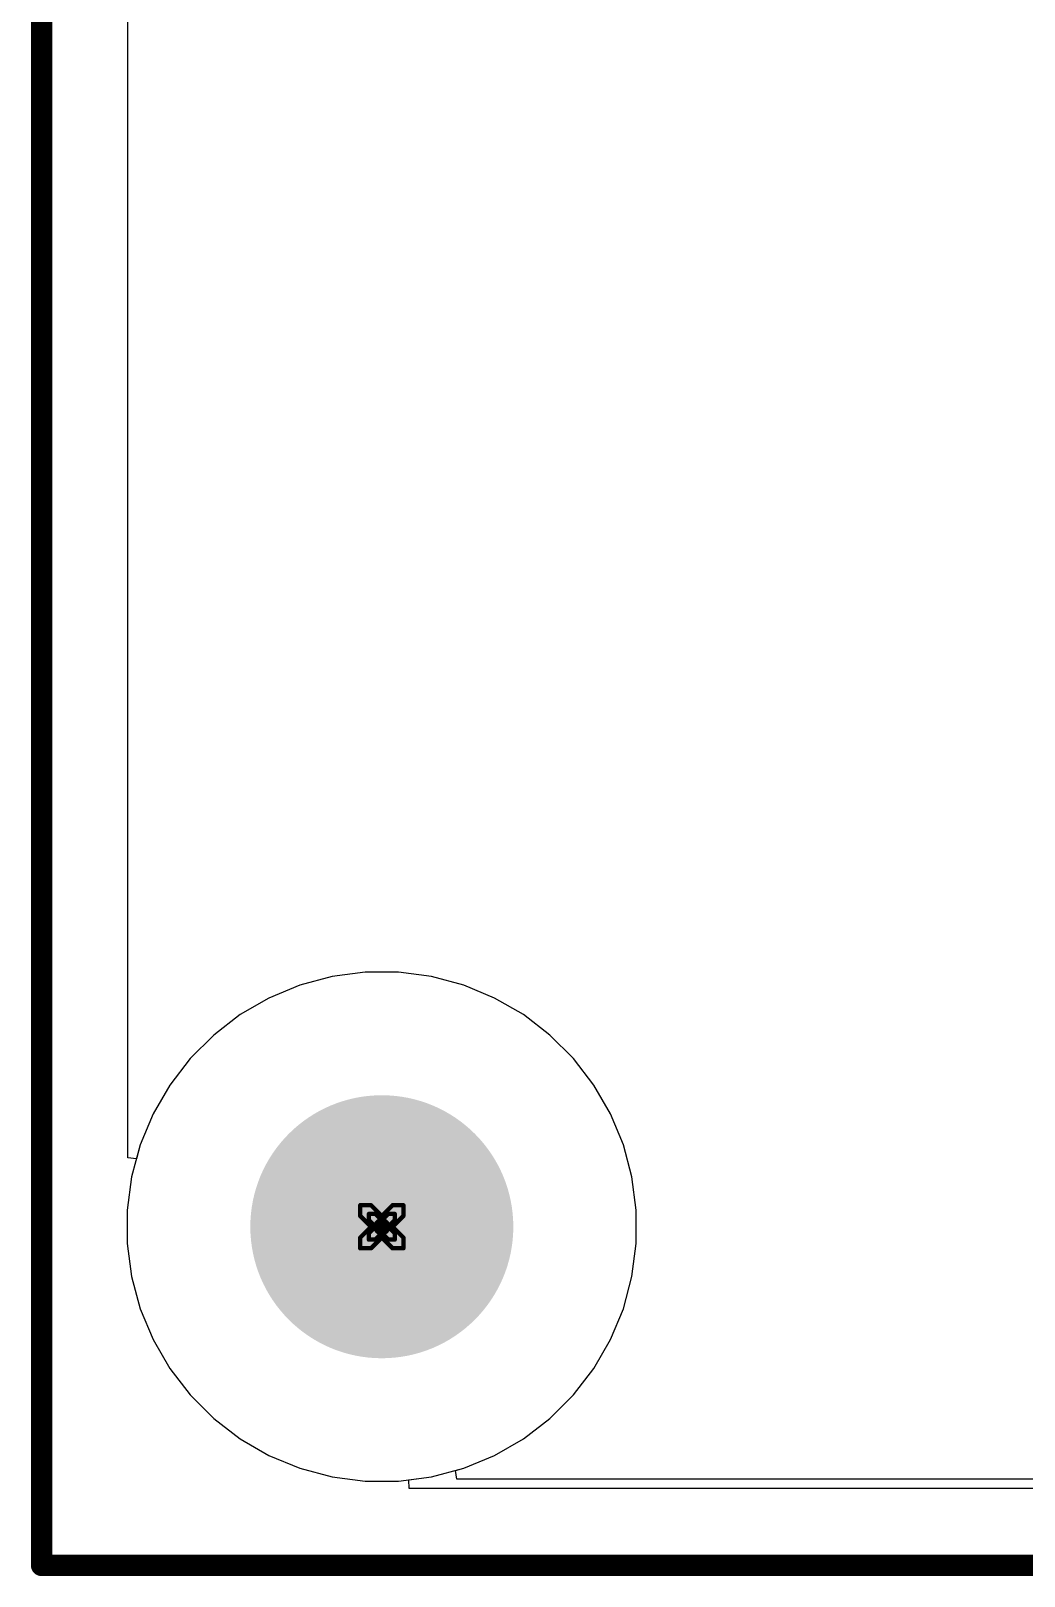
# Model space of a CAD drawing. Header units: inches. Extents: x -5 to 5258, y -4 to 5281.
# Drawn here: x -4.14 to 7.57, y -4.12 to 14.09 of the extents above; entities that cross this region are included whole.
import ezdxf

# ---------------------------------------------------------------- set-up
doc = ezdxf.new("R2010")
doc.units = ezdxf.units.IN
for name, color, linetype in [('Board Outline', 216, 'Continuous'), ('Bottom Layer', 5, 'Continuous'), ('Bottom Solder', 6, 'Continuous'), ('Drill Drawing', 1, 'Continuous'), ('Pad Holes', 156, 'Continuous'), ('Top Layer', 1, 'Continuous'), ('Top Solder', 216, 'Continuous')]:
    doc.layers.add(name, color=color, linetype=linetype)

msp = doc.modelspace()

# ---------------------------------------------------------------- hatches: boundary and pattern name
at = {"layer": 'Bottom Solder'}
h = msp.add_hatch(color=6, dxfattribs=at)
edge = h.paths.add_edge_path()
edge.add_arc((0, 0), 0.102, 0, 360)
at = {"layer": 'Pad Holes'}
h = msp.add_hatch(color=7, dxfattribs=at)
edge = h.paths.add_edge_path()
edge.add_arc((0, 0), 1.55, 0, 360)
at = {"layer": 'Top Solder'}
h = msp.add_hatch(color=216, dxfattribs=at)
edge = h.paths.add_edge_path()
edge.add_arc((0, 0), 0.102, 0, 360)

# ---------------------------------------------------------------- linework, layer by layer
at = {"layer": 'Board Outline'}
for points in [[(-4.009, -3.991, 0.254, 0.254, 0), (-4.009, 106.009, 0.254, 0.254, 0)], [(-4.009, -3.991, 0.254, 0.254, 0), (75.991, -3.991, 0.254, 0.254, 0)]]:
    msp.add_lwpolyline(points, format="xyseb", dxfattribs=at)
msp.add_lwpolyline([(-4.073, -3.991, 0.127, 0.127, 1), (-3.946, -3.991, 0.127, 0.127, 1)], format="xyseb", close=True, dxfattribs=at)
msp.add_lwpolyline([(-4.073, -3.991, 0.127, 0.127, 1), (-3.946, -3.991, 0.127, 0.127, 1)], format="xyseb", close=True, dxfattribs=at)
at = {"layer": 'Bottom Layer'}
for p, q in [((-2.993, 0.814), (-2.993, 101.117)), ((-0.587, 2.949), (-0.966, 2.847)), ((-0.587, 2.949), (-0.966, 2.847)), ((-0.197, 3), (-0.587, 2.949)), ((-0.197, 3), (-0.587, 2.949)), ((0, 3), (-0.197, 3)), ((0.197, 3), (-0.197, 3)), ((0.197, 3), (0, 3)), ((0.587, 2.949), (0.197, 3)), ((0.587, 2.949), (0.197, 3)), ((0.966, 2.847), (0.587, 2.949)), ((0.966, 2.847), (0.587, 2.949)), ((-0.966, 2.847), (-1.33, 2.696)), ((-0.966, 2.847), (-1.33, 2.696)), ((1.33, 2.696), (0.966, 2.847)), ((1.33, 2.696), (0.966, 2.847)), ((-1.33, 2.696), (-1.67, 2.5)), ((-1.33, 2.696), (-1.67, 2.5)), ((1.67, 2.5), (1.33, 2.696)), ((1.67, 2.5), (1.33, 2.696)), ((-1.67, 2.5), (-1.982, 2.26)), ((-1.67, 2.5), (-1.982, 2.26)), ((1.982, 2.26), (1.67, 2.5)), ((1.982, 2.26), (1.67, 2.5)), ((-1.982, 2.26), (-2.26, 1.982)), ((-1.982, 2.26), (-2.26, 1.982)), ((2.26, 1.982), (1.982, 2.26)), ((2.26, 1.982), (1.982, 2.26)), ((-2.26, 1.982), (-2.5, 1.67)), ((-2.26, 1.982), (-2.5, 1.67)), ((2.5, 1.67), (2.26, 1.982)), ((2.5, 1.67), (2.26, 1.982)), ((-2.5, 1.67), (-2.696, 1.33)), ((-2.5, 1.67), (-2.696, 1.33)), ((2.696, 1.33), (2.5, 1.67)), ((2.696, 1.33), (2.5, 1.67)), ((-2.696, 1.33), (-2.847, 0.966)), ((-2.696, 1.33), (-2.847, 0.966)), ((2.847, 0.966), (2.696, 1.33)), ((2.847, 0.966), (2.696, 1.33)), ((-2.847, 0.966), (-2.949, 0.587)), ((-2.847, 0.966), (-2.891, 0.8)), ((2.949, 0.587), (2.847, 0.966)), ((2.949, 0.587), (2.847, 0.966)), ((-2.891, 0.8), (-2.993, 0.814)), ((-2.949, 0.587), (-3, 0.197)), ((3, 0.197), (2.949, 0.587)), ((3, 0.197), (2.949, 0.587)), ((-3, 0.197), (-3, 0)), ((3, 0), (3, 0.197)), ((3, -0.197), (3, 0.197)), ((-3, 0), (-3, 0)), ((-3, 0), (-3, -0.197)), ((3, -0.197), (3, 0)), ((-3, -0.197), (-2.949, -0.587)), ((2.949, -0.587), (3, -0.197)), ((2.949, -0.587), (3, -0.197)), ((-2.949, -0.587), (-2.847, -0.966)), ((2.847, -0.966), (2.949, -0.587)), ((2.847, -0.966), (2.949, -0.587)), ((-2.847, -0.966), (-2.696, -1.33)), ((2.696, -1.33), (2.847, -0.966)), ((2.696, -1.33), (2.847, -0.966)), ((-2.696, -1.33), (-2.5, -1.67)), ((2.5, -1.67), (2.696, -1.33)), ((2.5, -1.67), (2.696, -1.33)), ((-2.5, -1.67), (-2.26, -1.982)), ((2.26, -1.982), (2.5, -1.67)), ((2.26, -1.982), (2.5, -1.67)), ((-2.26, -1.982), (-1.982, -2.26)), ((1.982, -2.26), (2.26, -1.982)), ((1.982, -2.26), (2.26, -1.982)), ((-1.982, -2.26), (-1.67, -2.5)), ((1.67, -2.5), (1.982, -2.26)), ((1.67, -2.5), (1.982, -2.26)), ((-1.67, -2.5), (-1.33, -2.696)), ((1.33, -2.696), (1.67, -2.5)), ((1.33, -2.696), (1.67, -2.5)), ((-1.33, -2.696), (-0.966, -2.847)), ((0.966, -2.847), (1.33, -2.696)), ((0.966, -2.847), (1.33, -2.696)), ((-0.966, -2.847), (-0.587, -2.949)), ((0.587, -2.949), (0.966, -2.847)), ((0.587, -2.949), (0.966, -2.847)), ((-0.587, -2.949), (-0.197, -3)), ((-0.197, -3), (0, -3)), ((0, -3), (0.197, -3)), ((0.197, -3), (0.587, -2.949)), ((0.318, -2.984), (0.587, -2.949)), ((0.324, -3.086), (0.318, -2.984)), ((71.737, -3.086), (0.324, -3.086))]:
    msp.add_line(p, q, dxfattribs=at)
at = {"layer": 'Drill Drawing'}
for points in [[(-0.254, 0.127, 0.0508, 0.0508, 0), (-0.254, 0.254, 0.0508, 0.0508, 0)], [(-0.254, 0.254, 0.0508, 0.0508, 0), (-0.127, 0.254, 0.0508, 0.0508, 0)], [(-0.127, 0.254, 0.0508, 0.0508, 0), (0, 0.127, 0.0508, 0.0508, 0)], [(0, 0.127, 0.0508, 0.0508, 0), (0.127, 0.254, 0.0508, 0.0508, 0)], [(0.127, 0.254, 0.0508, 0.0508, 0), (0.254, 0.254, 0.0508, 0.0508, 0)], [(0.254, 0.127, 0.0508, 0.0508, 0), (0.254, 0.254, 0.0508, 0.0508, 0)], [(-0.254, 0.127, 0.0508, 0.0508, 0), (-0.127, 0, 0.0508, 0.0508, 0)], [(-0.254, -0.127, 0.0508, 0.0508, 0), (-0.127, 0, 0.0508, 0.0508, 0)], [(-0.152, 0.076, 0.0508, 0.0508, 0), (-0.152, 0.152, 0.0508, 0.0508, 0)], [(-0.152, 0.152, 0.0508, 0.0508, 0), (-0.076, 0.152, 0.0508, 0.0508, 0)], [(-0.152, 0.076, 0.0508, 0.0508, 0), (-0.076, 0, 0.0508, 0.0508, 0)], [(-0.152, -0.076, 0.0508, 0.0508, 0), (-0.076, 0, 0.0508, 0.0508, 0)], [(-0.076, 0.152, 0.0508, 0.0508, 0), (0, 0.076, 0.0508, 0.0508, 0)], [(0, 0.076, 0.0508, 0.0508, 0), (0.076, 0.152, 0.0508, 0.0508, 0)], [(0.076, 0.152, 0.0508, 0.0508, 0), (0.152, 0.152, 0.0508, 0.0508, 0)], [(0.076, 0, 0.0508, 0.0508, 0), (0.152, 0.076, 0.0508, 0.0508, 0)], [(0.076, 0, 0.0508, 0.0508, 0), (0.152, -0.076, 0.0508, 0.0508, 0)], [(0.127, 0, 0.0508, 0.0508, 0), (0.254, 0.127, 0.0508, 0.0508, 0)], [(0.127, 0, 0.0508, 0.0508, 0), (0.254, -0.127, 0.0508, 0.0508, 0)], [(0.152, 0.076, 0.0508, 0.0508, 0), (0.152, 0.152, 0.0508, 0.0508, 0)], [(-0.254, -0.254, 0.0508, 0.0508, 0), (-0.254, -0.127, 0.0508, 0.0508, 0)], [(-0.152, -0.152, 0.0508, 0.0508, 0), (-0.152, -0.076, 0.0508, 0.0508, 0)], [(-0.152, -0.152, 0.0508, 0.0508, 0), (-0.076, -0.152, 0.0508, 0.0508, 0)], [(-0.127, -0.254, 0.0508, 0.0508, 0), (0, -0.127, 0.0508, 0.0508, 0)], [(-0.076, -0.152, 0.0508, 0.0508, 0), (0, -0.076, 0.0508, 0.0508, 0)], [(0, -0.076, 0.0508, 0.0508, 0), (0.076, -0.152, 0.0508, 0.0508, 0)], [(0, -0.127, 0.0508, 0.0508, 0), (0.127, -0.254, 0.0508, 0.0508, 0)], [(0.076, -0.152, 0.0508, 0.0508, 0), (0.152, -0.152, 0.0508, 0.0508, 0)], [(0.152, -0.152, 0.0508, 0.0508, 0), (0.152, -0.076, 0.0508, 0.0508, 0)], [(0.254, -0.254, 0.0508, 0.0508, 0), (0.254, -0.127, 0.0508, 0.0508, 0)], [(-0.254, -0.254, 0.0508, 0.0508, 0), (-0.127, -0.254, 0.0508, 0.0508, 0)], [(0.127, -0.254, 0.0508, 0.0508, 0), (0.254, -0.254, 0.0508, 0.0508, 0)]]:
    msp.add_lwpolyline(points, format="xyseb", dxfattribs=at)
for points in [[(-0.267, 0.254, 0.0254, 0.0254, 1), (-0.241, 0.254, 0.0254, 0.0254, 1)], [(-0.267, 0.254, 0.0254, 0.0254, 1), (-0.241, 0.254, 0.0254, 0.0254, 1)], [(-0.14, 0.254, 0.0254, 0.0254, 1), (-0.114, 0.254, 0.0254, 0.0254, 1)], [(-0.14, 0.254, 0.0254, 0.0254, 1), (-0.114, 0.254, 0.0254, 0.0254, 1)], [(0.114, 0.254, 0.0254, 0.0254, 1), (0.14, 0.254, 0.0254, 0.0254, 1)], [(0.114, 0.254, 0.0254, 0.0254, 1), (0.14, 0.254, 0.0254, 0.0254, 1)], [(0.241, 0.254, 0.0254, 0.0254, 1), (0.267, 0.254, 0.0254, 0.0254, 1)], [(0.241, 0.254, 0.0254, 0.0254, 1), (0.267, 0.254, 0.0254, 0.0254, 1)], [(-0.267, 0.127, 0.0254, 0.0254, 1), (-0.241, 0.127, 0.0254, 0.0254, 1)], [(-0.267, 0.127, 0.0254, 0.0254, 1), (-0.241, 0.127, 0.0254, 0.0254, 1)], [(-0.165, 0.152, 0.0254, 0.0254, 1), (-0.14, 0.152, 0.0254, 0.0254, 1)], [(-0.165, 0.152, 0.0254, 0.0254, 1), (-0.14, 0.152, 0.0254, 0.0254, 1)], [(-0.165, 0.076, 0.0254, 0.0254, 1), (-0.14, 0.076, 0.0254, 0.0254, 1)], [(-0.165, 0.076, 0.0254, 0.0254, 1), (-0.14, 0.076, 0.0254, 0.0254, 1)], [(-0.14, 0, 0.0254, 0.0254, 1), (-0.114, 0, 0.0254, 0.0254, 1)], [(-0.14, 0, 0.0254, 0.0254, 1), (-0.114, 0, 0.0254, 0.0254, 1)], [(-0.089, 0.152, 0.0254, 0.0254, 1), (-0.064, 0.152, 0.0254, 0.0254, 1)], [(-0.089, 0.152, 0.0254, 0.0254, 1), (-0.064, 0.152, 0.0254, 0.0254, 1)], [(-0.089, 0, 0.0254, 0.0254, 1), (-0.064, 0, 0.0254, 0.0254, 1)], [(-0.089, 0, 0.0254, 0.0254, 1), (-0.064, 0, 0.0254, 0.0254, 1)], [(-0.013, 0.127, 0.0254, 0.0254, 1), (0.013, 0.127, 0.0254, 0.0254, 1)], [(-0.013, 0.127, 0.0254, 0.0254, 1), (0.013, 0.127, 0.0254, 0.0254, 1)], [(-0.013, 0.076, 0.0254, 0.0254, 1), (0.013, 0.076, 0.0254, 0.0254, 1)], [(-0.013, 0.076, 0.0254, 0.0254, 1), (0.013, 0.076, 0.0254, 0.0254, 1)], [(0.064, 0.152, 0.0254, 0.0254, 1), (0.089, 0.152, 0.0254, 0.0254, 1)], [(0.064, 0.152, 0.0254, 0.0254, 1), (0.089, 0.152, 0.0254, 0.0254, 1)], [(0.064, 0, 0.0254, 0.0254, 1), (0.089, 0, 0.0254, 0.0254, 1)], [(0.064, 0, 0.0254, 0.0254, 1), (0.089, 0, 0.0254, 0.0254, 1)], [(0.114, 0, 0.0254, 0.0254, 1), (0.14, 0, 0.0254, 0.0254, 1)], [(0.114, 0, 0.0254, 0.0254, 1), (0.14, 0, 0.0254, 0.0254, 1)], [(0.14, 0.152, 0.0254, 0.0254, 1), (0.165, 0.152, 0.0254, 0.0254, 1)], [(0.14, 0.152, 0.0254, 0.0254, 1), (0.165, 0.152, 0.0254, 0.0254, 1)], [(0.14, 0.076, 0.0254, 0.0254, 1), (0.165, 0.076, 0.0254, 0.0254, 1)], [(0.14, 0.076, 0.0254, 0.0254, 1), (0.165, 0.076, 0.0254, 0.0254, 1)], [(0.241, 0.127, 0.0254, 0.0254, 1), (0.267, 0.127, 0.0254, 0.0254, 1)], [(0.241, 0.127, 0.0254, 0.0254, 1), (0.267, 0.127, 0.0254, 0.0254, 1)], [(-0.267, -0.127, 0.0254, 0.0254, 1), (-0.241, -0.127, 0.0254, 0.0254, 1)], [(-0.267, -0.127, 0.0254, 0.0254, 1), (-0.241, -0.127, 0.0254, 0.0254, 1)], [(-0.165, -0.076, 0.0254, 0.0254, 1), (-0.14, -0.076, 0.0254, 0.0254, 1)], [(-0.165, -0.076, 0.0254, 0.0254, 1), (-0.14, -0.076, 0.0254, 0.0254, 1)], [(-0.165, -0.152, 0.0254, 0.0254, 1), (-0.14, -0.152, 0.0254, 0.0254, 1)], [(-0.165, -0.152, 0.0254, 0.0254, 1), (-0.14, -0.152, 0.0254, 0.0254, 1)], [(-0.089, -0.152, 0.0254, 0.0254, 1), (-0.064, -0.152, 0.0254, 0.0254, 1)], [(-0.089, -0.152, 0.0254, 0.0254, 1), (-0.064, -0.152, 0.0254, 0.0254, 1)], [(-0.013, -0.076, 0.0254, 0.0254, 1), (0.013, -0.076, 0.0254, 0.0254, 1)], [(-0.013, -0.076, 0.0254, 0.0254, 1), (0.013, -0.076, 0.0254, 0.0254, 1)], [(-0.013, -0.127, 0.0254, 0.0254, 1), (0.013, -0.127, 0.0254, 0.0254, 1)], [(-0.013, -0.127, 0.0254, 0.0254, 1), (0.013, -0.127, 0.0254, 0.0254, 1)], [(0.064, -0.152, 0.0254, 0.0254, 1), (0.089, -0.152, 0.0254, 0.0254, 1)], [(0.064, -0.152, 0.0254, 0.0254, 1), (0.089, -0.152, 0.0254, 0.0254, 1)], [(0.14, -0.076, 0.0254, 0.0254, 1), (0.165, -0.076, 0.0254, 0.0254, 1)], [(0.14, -0.076, 0.0254, 0.0254, 1), (0.165, -0.076, 0.0254, 0.0254, 1)], [(0.14, -0.152, 0.0254, 0.0254, 1), (0.165, -0.152, 0.0254, 0.0254, 1)], [(0.14, -0.152, 0.0254, 0.0254, 1), (0.165, -0.152, 0.0254, 0.0254, 1)], [(0.241, -0.127, 0.0254, 0.0254, 1), (0.267, -0.127, 0.0254, 0.0254, 1)], [(0.241, -0.127, 0.0254, 0.0254, 1), (0.267, -0.127, 0.0254, 0.0254, 1)], [(-0.267, -0.254, 0.0254, 0.0254, 1), (-0.241, -0.254, 0.0254, 0.0254, 1)], [(-0.267, -0.254, 0.0254, 0.0254, 1), (-0.241, -0.254, 0.0254, 0.0254, 1)], [(-0.14, -0.254, 0.0254, 0.0254, 1), (-0.114, -0.254, 0.0254, 0.0254, 1)], [(-0.14, -0.254, 0.0254, 0.0254, 1), (-0.114, -0.254, 0.0254, 0.0254, 1)], [(0.114, -0.254, 0.0254, 0.0254, 1), (0.14, -0.254, 0.0254, 0.0254, 1)], [(0.114, -0.254, 0.0254, 0.0254, 1), (0.14, -0.254, 0.0254, 0.0254, 1)], [(0.241, -0.254, 0.0254, 0.0254, 1), (0.267, -0.254, 0.0254, 0.0254, 1)], [(0.241, -0.254, 0.0254, 0.0254, 1), (0.267, -0.254, 0.0254, 0.0254, 1)]]:
    msp.add_lwpolyline(points, format="xyseb", close=True, dxfattribs=at)
at = {"layer": 'Top Layer'}
for p, q in [((-2.993, 0.814), (-2.993, 101.117)), ((-0.587, 2.949), (-0.966, 2.847)), ((-0.587, 2.949), (-0.966, 2.847)), ((-0.197, 3), (-0.587, 2.949)), ((-0.197, 3), (-0.587, 2.949)), ((0, 3), (-0.197, 3)), ((0.197, 3), (-0.197, 3)), ((0.197, 3), (0, 3)), ((0.587, 2.949), (0.197, 3)), ((0.587, 2.949), (0.197, 3)), ((0.966, 2.847), (0.587, 2.949)), ((0.966, 2.847), (0.587, 2.949)), ((-0.966, 2.847), (-1.33, 2.696)), ((-0.966, 2.847), (-1.33, 2.696)), ((1.33, 2.696), (0.966, 2.847)), ((1.33, 2.696), (0.966, 2.847)), ((-1.33, 2.696), (-1.67, 2.5)), ((-1.33, 2.696), (-1.67, 2.5)), ((1.67, 2.5), (1.33, 2.696)), ((1.67, 2.5), (1.33, 2.696)), ((-1.67, 2.5), (-1.982, 2.26)), ((-1.67, 2.5), (-1.982, 2.26)), ((1.982, 2.26), (1.67, 2.5)), ((1.982, 2.26), (1.67, 2.5)), ((-1.982, 2.26), (-2.26, 1.982)), ((-1.982, 2.26), (-2.26, 1.982)), ((2.26, 1.982), (1.982, 2.26)), ((2.26, 1.982), (1.982, 2.26)), ((-2.26, 1.982), (-2.5, 1.67)), ((-2.26, 1.982), (-2.5, 1.67)), ((2.5, 1.67), (2.26, 1.982)), ((2.5, 1.67), (2.26, 1.982)), ((-2.5, 1.67), (-2.696, 1.33)), ((-2.5, 1.67), (-2.696, 1.33)), ((2.696, 1.33), (2.5, 1.67)), ((2.696, 1.33), (2.5, 1.67)), ((-2.696, 1.33), (-2.847, 0.966)), ((-2.696, 1.33), (-2.847, 0.966)), ((2.847, 0.966), (2.696, 1.33)), ((2.847, 0.966), (2.696, 1.33)), ((-2.847, 0.966), (-2.949, 0.587)), ((-2.847, 0.966), (-2.891, 0.8)), ((2.949, 0.587), (2.847, 0.966)), ((2.949, 0.587), (2.847, 0.966)), ((-2.891, 0.8), (-2.993, 0.814)), ((-2.949, 0.587), (-3, 0.197)), ((3, 0.197), (2.949, 0.587)), ((3, 0.197), (2.949, 0.587)), ((-3, 0.197), (-3, 0)), ((3, 0), (3, 0.197)), ((3, -0.197), (3, 0.197)), ((-3, 0), (-3, 0)), ((-3, 0), (-3, -0.197)), ((3, -0.197), (3, 0)), ((-3, -0.197), (-2.949, -0.587)), ((2.949, -0.587), (3, -0.197)), ((2.949, -0.587), (3, -0.197)), ((-2.949, -0.587), (-2.847, -0.966)), ((2.847, -0.966), (2.949, -0.587)), ((2.847, -0.966), (2.949, -0.587)), ((-2.847, -0.966), (-2.696, -1.33)), ((2.696, -1.33), (2.847, -0.966)), ((2.696, -1.33), (2.847, -0.966)), ((-2.696, -1.33), (-2.5, -1.67)), ((2.5, -1.67), (2.696, -1.33)), ((2.5, -1.67), (2.696, -1.33)), ((-2.5, -1.67), (-2.26, -1.982)), ((2.26, -1.982), (2.5, -1.67)), ((2.26, -1.982), (2.5, -1.67)), ((-2.26, -1.982), (-1.982, -2.26)), ((1.982, -2.26), (2.26, -1.982)), ((1.982, -2.26), (2.26, -1.982)), ((-1.982, -2.26), (-1.67, -2.5)), ((1.67, -2.5), (1.982, -2.26)), ((1.67, -2.5), (1.982, -2.26)), ((-1.67, -2.5), (-1.33, -2.696)), ((1.33, -2.696), (1.67, -2.5)), ((1.33, -2.696), (1.67, -2.5)), ((-1.33, -2.696), (-0.966, -2.847)), ((0.966, -2.847), (1.33, -2.696)), ((0.966, -2.847), (1.33, -2.696)), ((-0.966, -2.847), (-0.587, -2.949)), ((0.587, -2.949), (0.966, -2.847)), ((0.87, -2.873), (0.966, -2.847)), ((0.883, -2.974), (0.87, -2.873)), ((-0.587, -2.949), (-0.197, -3)), ((-0.197, -3), (0, -3)), ((0, -3), (0.197, -3)), ((0.197, -3), (0.587, -2.949)), ((71.142, -2.974), (0.883, -2.974))]:
    msp.add_line(p, q, dxfattribs=at)

doc.saveas('drawing.dxf')
